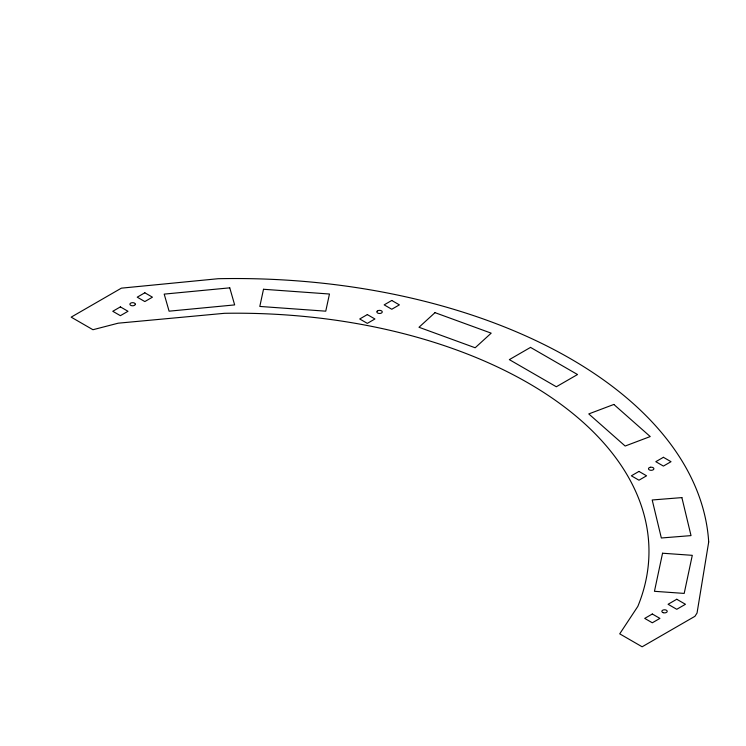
<?xml version="1.0" encoding="UTF-8"?>
<svg xmlns="http://www.w3.org/2000/svg" width="746" height="746" viewBox="0 0 746 746"><rect width="100%" height="100%" fill="white"/><g stroke="black" fill="none" stroke-linecap="round" stroke-linejoin="round"><path stroke-width="1.12" d="M708.7 541.978L697.044 613.035L694.927 616.317L642.138 646.791L619.721 633.848L637.821 606.405A412.575 238.198 0 0 0 224.537 313.301L118.194 323.186L92.952 329.723L71.168 317.143L121.384 288.152L218.186 278.715A473.561 273.409 0 0 1 708.7 541.978M662.551 553.224L654.456 591.308L684.194 593.415L692.288 555.332L662.551 553.224M263.506 289.271L259.804 306.438L325.75 311.175L329.462 294.017L263.506 289.271M377.224 311.147L376.954 311.52A2.686 1.548 0 0 0 378.52 313.357A2.686 1.548 0 0 0 381.877 312.695L382.148 312.322A2.686 1.548 0 0 0 380.581 310.485A2.686 1.548 0 0 0 377.224 311.147M435.002 312.649L418.991 327.27L475.174 347.776L491.185 333.154L435.002 312.649M120.386 306.895L112.777 311.287L120.386 315.679L127.995 311.287L120.386 306.895M144.836 292.786L137.227 297.178L144.836 301.561L152.436 297.178L144.836 292.786M367.33 314.588L359.721 318.98L367.33 323.372L374.93 318.98L367.33 314.588M391.771 300.47L384.171 304.862L391.771 309.254L399.38 304.862L391.771 300.47M530.527 347.394L509.341 359.628L556.33 386.764L577.525 374.529L530.527 347.394M638.968 471.416L631.358 475.808L638.968 480.2L646.568 475.808L638.968 471.416M663.408 457.307L655.809 461.69L663.408 466.082L671.018 461.69L663.408 457.307M676.762 599.262L668.071 604.279L676.762 609.295L685.453 604.279L676.762 599.262M652.312 614.005L644.712 618.397L652.312 622.789L659.921 618.397L652.312 614.005M613.846 404.453L588.771 413.927L625.157 446.033L650.232 436.559L613.846 404.453M650.493 467.257L649.841 467.406A2.686 1.548 0 0 0 648.703 469.346A2.686 1.548 0 0 0 651.883 470.25L652.526 470.092A2.686 1.548 0 0 0 653.673 468.162A2.686 1.548 0 0 0 650.493 467.257M229.759 287.844L164.195 294.111L169.09 311.175L234.654 304.909L229.759 287.844M681.881 497.601L652.2 499.979L661.338 537.987L691.02 535.609L681.881 497.601M135.296 304.228L135.203 303.827A2.686 1.548 0 0 0 132.256 302.69A2.686 1.548 0 0 0 129.925 304.228L130.009 304.629A2.686 1.548 0 0 0 132.956 305.767A2.686 1.548 0 0 0 135.296 304.228M663.194 612.68A2.686 1.548 0 0 0 667.222 611.338A2.686 1.548 0 0 0 663.194 609.995A2.686 1.548 0 0 0 663.194 612.68"/></g></svg>
